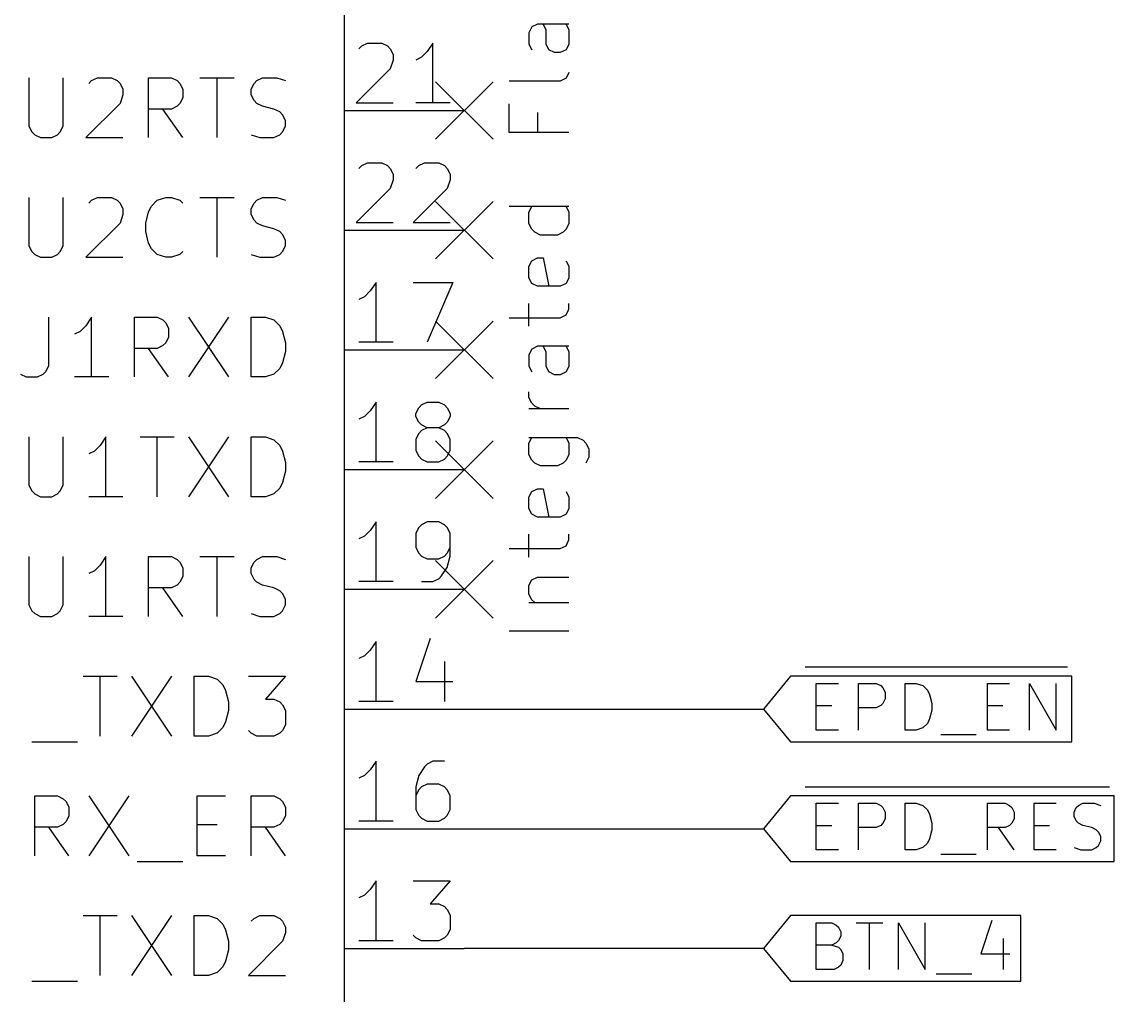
# Model space of a CAD drawing. Extents: x 0.4 to 16.1, y -11.3 to -0.4.
# Drawn here: x 7.48 to 8.393, y -8.739 to -7.926 of the extents above; entities that cross this region are included whole.
import ezdxf

# ---------------------------------------------------------------- set-up
doc = ezdxf.new("R2010")
doc.units = 0
doc.header["$MEASUREMENT"] = 0
for name, color, linetype in [('BLUE2', 5, 'CONTINUOUS'), ('BLUE3', 171, 'CONTINUOUS'), ('CYAN2', 4, 'CONTINUOUS'), ('GREEN2', 3, 'CONTINUOUS'), ('LYELLOW', 51, 'CONTINUOUS'), ('RED2', 1, 'CONTINUOUS')]:
    doc.layers.add(name, color=color, linetype=linetype)

msp = doc.modelspace()

# ---------------------------------------------------------------- linework, layer by layer
at = {"layer": 'BLUE2', "linetype": 'CONTINUOUS'}
for p, q in [((7.826, -7.976), (7.874, -8.024)), ((7.874, -7.976), (7.826, -8.024)), ((7.826, -8.076), (7.874, -8.124)), ((7.874, -8.076), (7.826, -8.124)), ((7.826, -8.176), (7.874, -8.224)), ((7.874, -8.176), (7.826, -8.224)), ((7.826, -8.276), (7.874, -8.324)), ((7.874, -8.276), (7.826, -8.324)), ((7.826, -8.376), (7.874, -8.424)), ((7.874, -8.376), (7.826, -8.424))]:
    msp.add_line(p, q, dxfattribs=at)
at = {"layer": 'BLUE3', "linetype": 'CONTINUOUS'}
for p, q in [((7.90641, -7.9302), (7.90403, -7.93497)), ((7.91117, -7.92782), (7.90641, -7.9302)), ((7.93737, -7.92782), (7.91117, -7.92782)), ((7.91832, -7.93259), (7.91594, -7.92782)), ((7.93498, -7.92782), (7.93737, -7.93259)), ((7.90403, -7.93497), (7.90403, -7.94449)), ((7.91832, -7.94449), (7.91832, -7.93259)), ((7.93737, -7.93259), (7.93737, -7.94449)), ((7.90403, -7.94449), (7.90641, -7.94925)), ((7.9207, -7.94925), (7.91832, -7.94449)), ((7.92546, -7.95163), (7.9207, -7.94925)), ((7.93498, -7.94925), (7.93022, -7.95163)), ((7.93737, -7.94449), (7.93498, -7.94925)), ((7.93022, -7.95163), (7.92546, -7.95163)), ((7.93737, -7.9683), (7.93498, -7.97306)), ((7.93022, -7.97544), (7.88737, -7.97544)), ((7.93498, -7.97306), (7.93022, -7.97544)), ((7.88737, -8.0183), (7.88737, -7.99449)), ((7.91117, -8.00163), (7.91117, -8.0183)), ((7.93737, -8.0183), (7.88737, -8.0183)), ((7.93737, -8.0802), (7.88737, -8.0802)), ((7.90403, -8.08497), (7.90641, -8.0802)), ((7.90403, -8.09449), (7.90403, -8.08497)), ((7.93498, -8.0802), (7.93737, -8.08497)), ((7.93737, -8.08497), (7.93737, -8.09449)), ((7.90641, -8.09925), (7.90403, -8.09449)), ((7.93737, -8.09449), (7.93498, -8.09925)), ((7.9088, -8.10163), (7.90641, -8.09925)), ((7.91356, -8.10402), (7.9088, -8.10163)), ((7.92784, -8.10402), (7.91356, -8.10402)), ((7.9326, -8.10163), (7.92784, -8.10402)), ((7.93498, -8.09925), (7.9326, -8.10163)), ((7.90641, -8.12544), (7.91117, -8.12306)), ((7.91117, -8.12306), (7.91594, -8.12306)), ((7.91594, -8.12306), (7.9207, -8.14687)), ((7.90403, -8.1302), (7.90641, -8.12544)), ((7.90403, -8.13973), (7.90403, -8.1302)), ((7.93498, -8.12544), (7.93737, -8.1302)), ((7.93737, -8.1302), (7.93737, -8.13973)), ((7.90641, -8.14449), (7.90403, -8.13973)), ((7.93737, -8.13973), (7.93498, -8.14449)), ((7.91117, -8.14687), (7.90641, -8.14449)), ((7.93022, -8.14687), (7.91117, -8.14687)), ((7.93498, -8.14449), (7.93022, -8.14687)), ((7.90403, -8.1802), (7.90403, -8.16116)), ((7.93498, -8.17068), (7.93737, -8.16592)), ((7.93737, -8.16592), (7.93737, -8.16116)), ((7.88737, -8.17306), (7.93022, -8.17306)), ((7.93022, -8.17306), (7.93498, -8.17068)), ((7.91117, -8.19687), (7.90641, -8.19925)), ((7.93737, -8.19687), (7.91117, -8.19687)), ((7.91832, -8.20163), (7.91594, -8.19687)), ((7.93498, -8.19687), (7.93737, -8.20163)), ((7.90641, -8.19925), (7.90403, -8.20402)), ((7.90403, -8.20402), (7.90403, -8.21354)), ((7.91832, -8.21354), (7.91832, -8.20163)), ((7.93737, -8.20163), (7.93737, -8.21354)), ((7.90403, -8.21354), (7.90641, -8.2183)), ((7.9207, -8.2183), (7.91832, -8.21354)), ((7.93737, -8.21354), (7.93498, -8.2183)), ((7.92546, -8.22068), (7.9207, -8.2183)), ((7.93022, -8.22068), (7.92546, -8.22068)), ((7.93498, -8.2183), (7.93022, -8.22068)), ((7.90403, -8.23973), (7.90403, -8.23497)), ((7.90641, -8.24449), (7.90403, -8.23973)), ((7.93737, -8.24925), (7.90403, -8.24925)), ((7.9088, -8.24687), (7.90641, -8.24449)), ((7.91356, -8.24925), (7.9088, -8.24687)), ((7.90403, -8.27306), (7.94451, -8.27306)), ((7.90403, -8.27782), (7.90641, -8.27306)), ((7.90403, -8.28735), (7.90403, -8.27782)), ((7.93498, -8.27306), (7.93737, -8.27782)), ((7.93737, -8.27782), (7.93737, -8.28735)), ((7.94451, -8.27306), (7.94927, -8.27544)), ((7.94927, -8.27544), (7.95165, -8.27782)), ((7.95165, -8.27782), (7.95403, -8.28259)), ((7.90641, -8.29211), (7.90403, -8.28735)), ((7.93737, -8.28735), (7.93498, -8.29211)), ((7.95403, -8.28259), (7.95403, -8.28973)), ((7.9088, -8.29449), (7.90641, -8.29211)), ((7.91356, -8.29687), (7.9088, -8.29449)), ((7.92784, -8.29687), (7.91356, -8.29687)), ((7.9326, -8.29449), (7.92784, -8.29687)), ((7.93498, -8.29211), (7.9326, -8.29449)), ((7.95403, -8.28973), (7.95165, -8.29449)), ((7.90403, -8.32306), (7.90641, -8.3183)), ((7.90403, -8.33259), (7.90403, -8.32306)), ((7.90641, -8.3183), (7.91117, -8.31592)), ((7.91117, -8.31592), (7.91594, -8.31592)), ((7.91594, -8.31592), (7.9207, -8.33973)), ((7.93498, -8.3183), (7.93737, -8.32306)), ((7.93737, -8.32306), (7.93737, -8.33259)), ((7.90641, -8.33735), (7.90403, -8.33259)), ((7.93737, -8.33259), (7.93498, -8.33735)), ((7.91117, -8.33973), (7.90641, -8.33735)), ((7.93022, -8.33973), (7.91117, -8.33973)), ((7.93498, -8.33735), (7.93022, -8.33973)), ((7.90403, -8.37306), (7.90403, -8.35402)), ((7.93498, -8.36354), (7.93737, -8.35878)), ((7.93737, -8.35878), (7.93737, -8.35402)), ((7.88737, -8.36592), (7.93022, -8.36592)), ((7.93022, -8.36592), (7.93498, -8.36354)), ((7.90403, -8.39687), (7.90641, -8.39211)), ((7.90403, -8.40402), (7.90403, -8.39687)), ((7.90641, -8.39211), (7.91117, -8.38973)), ((7.91117, -8.38973), (7.93737, -8.38973)), ((7.90641, -8.40878), (7.90403, -8.40402)), ((7.90403, -8.41116), (7.93737, -8.41116)), ((7.9088, -8.41116), (7.90641, -8.40878)), ((7.93737, -8.43497), (7.88737, -8.43497))]:
    msp.add_line(p, q, dxfattribs=at)
at = {"layer": 'CYAN2', "linetype": 'CONTINUOUS'}
for p, q in [((7.48619, -7.97262), (7.48619, -8.01309)), ((7.51476, -8.01309), (7.51476, -7.97262)), ((7.53619, -7.97738), (7.53857, -7.975)), ((7.53857, -7.975), (7.54333, -7.97262)), ((7.54333, -7.97262), (7.55523, -7.97262)), ((7.55523, -7.97262), (7.56, -7.975)), ((7.56, -7.975), (7.56238, -7.97738)), ((7.56238, -7.97738), (7.56476, -7.98214)), ((7.58619, -8.02262), (7.58619, -7.97262)), ((7.58619, -7.97262), (7.60523, -7.97262)), ((7.60523, -7.97262), (7.61, -7.975)), ((7.61, -7.975), (7.61238, -7.97738)), ((7.61238, -7.97738), (7.61476, -7.98214)), ((7.62904, -7.97262), (7.65761, -7.97262)), ((7.64333, -8.02262), (7.64333, -7.97262)), ((7.6719, -7.98214), (7.67428, -7.97738)), ((7.67428, -7.97738), (7.67666, -7.975)), ((7.67666, -7.975), (7.68143, -7.97262)), ((7.68143, -7.97262), (7.69333, -7.97262)), ((7.69333, -7.97262), (7.70047, -7.975)), ((7.56476, -7.9869), (7.56238, -7.99405)), ((7.56476, -7.98214), (7.56476, -7.9869)), ((7.61476, -7.98214), (7.61476, -7.98928)), ((7.6719, -7.9869), (7.6719, -7.98214)), ((7.67428, -7.99167), (7.6719, -7.9869)), ((7.56238, -7.99405), (7.53381, -8.02262)), ((7.61238, -7.99405), (7.61, -7.99643)), ((7.61476, -7.98928), (7.61238, -7.99405)), ((7.67666, -7.99405), (7.67428, -7.99167)), ((7.68143, -7.99643), (7.67666, -7.99405)), ((7.60523, -7.99881), (7.58619, -7.99881)), ((7.61476, -8.02262), (7.59809, -7.99881)), ((7.61, -7.99643), (7.60523, -7.99881)), ((7.69095, -7.99881), (7.68143, -7.99643)), ((7.69571, -8.00119), (7.69095, -7.99881)), ((7.69809, -8.00357), (7.69571, -8.00119)), ((7.70047, -8.00833), (7.69809, -8.00357)), ((7.48619, -8.01309), (7.48857, -8.01785)), ((7.51238, -8.01785), (7.51476, -8.01309)), ((7.69809, -8.01785), (7.70047, -8.01309)), ((7.70047, -8.01309), (7.70047, -8.00833)), ((7.48857, -8.01785), (7.49095, -8.02024)), ((7.49095, -8.02024), (7.49571, -8.02262)), ((7.49571, -8.02262), (7.50523, -8.02262)), ((7.50523, -8.02262), (7.51, -8.02024)), ((7.51, -8.02024), (7.51238, -8.01785)), ((7.53381, -8.02262), (7.56476, -8.02262)), ((7.6719, -8.02024), (7.67904, -8.02262)), ((7.67904, -8.02262), (7.69095, -8.02262)), ((7.69095, -8.02262), (7.69571, -8.02024)), ((7.69571, -8.02024), (7.69809, -8.01785)), ((7.48619, -8.07262), (7.48619, -8.11309)), ((7.51476, -8.11309), (7.51476, -8.07262)), ((7.53619, -8.07738), (7.53857, -8.075)), ((7.53857, -8.075), (7.54333, -8.07262)), ((7.54333, -8.07262), (7.55523, -8.07262)), ((7.55523, -8.07262), (7.56, -8.075)), ((7.56, -8.075), (7.56238, -8.07738)), ((7.56238, -8.07738), (7.56476, -8.08214)), ((7.58857, -8.07976), (7.59333, -8.075)), ((7.59333, -8.075), (7.60047, -8.07262)), ((7.60047, -8.07262), (7.60523, -8.07262)), ((7.60523, -8.07262), (7.61238, -8.075)), ((7.61238, -8.075), (7.61476, -8.07738)), ((7.62904, -8.07262), (7.65761, -8.07262)), ((7.64333, -8.12262), (7.64333, -8.07262)), ((7.6719, -8.08214), (7.67428, -8.07738)), ((7.67428, -8.07738), (7.67666, -8.075)), ((7.67666, -8.075), (7.68143, -8.07262)), ((7.68143, -8.07262), (7.69333, -8.07262)), ((7.69333, -8.07262), (7.70047, -8.075)), ((7.56476, -8.0869), (7.56238, -8.09405)), ((7.56476, -8.08214), (7.56476, -8.0869)), ((7.58381, -8.09405), (7.58619, -8.08452)), ((7.58619, -8.08452), (7.58857, -8.07976)), ((7.6719, -8.0869), (7.6719, -8.08214)), ((7.67428, -8.09167), (7.6719, -8.0869)), ((7.56238, -8.09405), (7.53381, -8.12262)), ((7.58381, -8.10119), (7.58381, -8.09405)), ((7.67666, -8.09405), (7.67428, -8.09167)), ((7.68143, -8.09643), (7.67666, -8.09405)), ((7.69095, -8.09881), (7.68143, -8.09643)), ((7.58619, -8.11071), (7.58381, -8.10119)), ((7.69571, -8.10119), (7.69095, -8.09881)), ((7.69809, -8.10357), (7.69571, -8.10119)), ((7.70047, -8.10833), (7.69809, -8.10357)), ((7.48619, -8.11309), (7.48857, -8.11785)), ((7.51238, -8.11785), (7.51476, -8.11309)), ((7.58857, -8.11547), (7.58619, -8.11071)), ((7.69809, -8.11785), (7.70047, -8.11309)), ((7.70047, -8.11309), (7.70047, -8.10833)), ((7.48857, -8.11785), (7.49095, -8.12024)), ((7.49095, -8.12024), (7.49571, -8.12262)), ((7.49571, -8.12262), (7.50523, -8.12262)), ((7.50523, -8.12262), (7.51, -8.12024)), ((7.51, -8.12024), (7.51238, -8.11785)), ((7.53381, -8.12262), (7.56476, -8.12262)), ((7.59333, -8.12024), (7.58857, -8.11547)), ((7.60047, -8.12262), (7.59333, -8.12024)), ((7.60523, -8.12262), (7.60047, -8.12262)), ((7.61238, -8.12024), (7.60523, -8.12262)), ((7.61476, -8.11785), (7.61238, -8.12024)), ((7.6719, -8.12024), (7.67904, -8.12262)), ((7.67904, -8.12262), (7.69095, -8.12262)), ((7.69095, -8.12262), (7.69571, -8.12024)), ((7.69571, -8.12024), (7.69809, -8.11785)), ((7.50285, -8.21309), (7.50285, -8.17262)), ((7.53857, -8.17262), (7.53381, -8.17976)), ((7.53857, -8.22262), (7.53857, -8.17262)), ((7.57428, -8.22262), (7.57428, -8.17262)), ((7.57428, -8.17262), (7.59333, -8.17262)), ((7.59333, -8.17262), (7.59809, -8.175)), ((7.59809, -8.175), (7.60047, -8.17738)), ((7.60047, -8.17738), (7.60285, -8.18214)), ((7.61952, -8.17262), (7.65285, -8.22262)), ((7.65285, -8.17262), (7.61952, -8.22262)), ((7.6719, -8.22262), (7.6719, -8.17262)), ((7.6719, -8.17262), (7.68381, -8.17262)), ((7.68381, -8.17262), (7.69095, -8.175)), ((7.69095, -8.175), (7.69571, -8.17976)), ((7.52904, -8.18452), (7.52428, -8.1869)), ((7.53381, -8.17976), (7.52904, -8.18452)), ((7.60285, -8.18214), (7.60285, -8.18928)), ((7.69571, -8.17976), (7.69809, -8.18452)), ((7.69809, -8.18452), (7.70047, -8.19405)), ((7.59809, -8.19643), (7.59333, -8.19881)), ((7.60047, -8.19405), (7.59809, -8.19643)), ((7.60285, -8.18928), (7.60047, -8.19405)), ((7.70047, -8.19405), (7.70047, -8.20119)), ((7.59333, -8.19881), (7.57428, -8.19881)), ((7.60285, -8.22262), (7.58619, -8.19881)), ((7.70047, -8.20119), (7.69809, -8.21071)), ((7.50047, -8.21785), (7.50285, -8.21309)), ((7.69809, -8.21071), (7.69571, -8.21547)), ((7.47904, -8.22024), (7.48381, -8.22262)), ((7.48381, -8.22262), (7.49333, -8.22262)), ((7.49333, -8.22262), (7.49809, -8.22024)), ((7.49809, -8.22024), (7.50047, -8.21785)), ((7.55285, -8.22262), (7.52428, -8.22262)), ((7.68381, -8.22262), (7.6719, -8.22262)), ((7.69095, -8.22024), (7.68381, -8.22262)), ((7.69571, -8.21547), (7.69095, -8.22024)), ((7.48619, -8.27262), (7.48619, -8.31309)), ((7.51476, -8.31309), (7.51476, -8.27262)), ((7.55047, -8.27262), (7.54571, -8.27976)), ((7.55047, -8.32262), (7.55047, -8.27262)), ((7.57904, -8.27262), (7.60761, -8.27262)), ((7.59333, -8.32262), (7.59333, -8.27262)), ((7.61952, -8.27262), (7.65285, -8.32262)), ((7.65285, -8.27262), (7.61952, -8.32262)), ((7.6719, -8.32262), (7.6719, -8.27262)), ((7.6719, -8.27262), (7.68381, -8.27262)), ((7.68381, -8.27262), (7.69095, -8.275)), ((7.69095, -8.275), (7.69571, -8.27976)), ((7.54095, -8.28452), (7.53619, -8.2869)), ((7.54571, -8.27976), (7.54095, -8.28452)), ((7.69571, -8.27976), (7.69809, -8.28452)), ((7.69809, -8.28452), (7.70047, -8.29405)), ((7.70047, -8.29405), (7.70047, -8.30119)), ((7.70047, -8.30119), (7.69809, -8.31071)), ((7.48619, -8.31309), (7.48857, -8.31785)), ((7.51238, -8.31785), (7.51476, -8.31309)), ((7.69571, -8.31547), (7.69095, -8.32024)), ((7.69809, -8.31071), (7.69571, -8.31547)), ((7.48857, -8.31785), (7.49095, -8.32024)), ((7.49095, -8.32024), (7.49571, -8.32262)), ((7.49571, -8.32262), (7.50523, -8.32262)), ((7.50523, -8.32262), (7.51, -8.32024)), ((7.51, -8.32024), (7.51238, -8.31785)), ((7.56476, -8.32262), (7.53619, -8.32262)), ((7.68381, -8.32262), (7.6719, -8.32262)), ((7.69095, -8.32024), (7.68381, -8.32262)), ((7.48619, -8.37262), (7.48619, -8.41309)), ((7.51476, -8.41309), (7.51476, -8.37262)), ((7.55047, -8.37262), (7.54571, -8.37976)), ((7.55047, -8.42262), (7.55047, -8.37262)), ((7.58619, -8.42262), (7.58619, -8.37262)), ((7.58619, -8.37262), (7.60523, -8.37262)), ((7.60523, -8.37262), (7.61, -8.375)), ((7.61, -8.375), (7.61238, -8.37738)), ((7.61238, -8.37738), (7.61476, -8.38214)), ((7.62904, -8.37262), (7.65761, -8.37262)), ((7.64333, -8.42262), (7.64333, -8.37262)), ((7.6719, -8.38214), (7.67428, -8.37738)), ((7.67428, -8.37738), (7.67666, -8.375)), ((7.67666, -8.375), (7.68143, -8.37262)), ((7.68143, -8.37262), (7.69333, -8.37262)), ((7.69333, -8.37262), (7.70047, -8.375)), ((7.54095, -8.38452), (7.53619, -8.3869)), ((7.54571, -8.37976), (7.54095, -8.38452)), ((7.61476, -8.38214), (7.61476, -8.38928)), ((7.6719, -8.3869), (7.6719, -8.38214)), ((7.67428, -8.39167), (7.6719, -8.3869)), ((7.61, -8.39643), (7.60523, -8.39881)), ((7.61238, -8.39405), (7.61, -8.39643)), ((7.61476, -8.38928), (7.61238, -8.39405)), ((7.67666, -8.39405), (7.67428, -8.39167)), ((7.68143, -8.39643), (7.67666, -8.39405)), ((7.69095, -8.39881), (7.68143, -8.39643)), ((7.60523, -8.39881), (7.58619, -8.39881)), ((7.61476, -8.42262), (7.59809, -8.39881)), ((7.69571, -8.40119), (7.69095, -8.39881)), ((7.69809, -8.40357), (7.69571, -8.40119)), ((7.70047, -8.40833), (7.69809, -8.40357)), ((7.48619, -8.41309), (7.48857, -8.41785)), ((7.51238, -8.41785), (7.51476, -8.41309)), ((7.69809, -8.41785), (7.70047, -8.41309)), ((7.70047, -8.41309), (7.70047, -8.40833)), ((7.48857, -8.41785), (7.49095, -8.42024)), ((7.49095, -8.42024), (7.49571, -8.42262)), ((7.49571, -8.42262), (7.50523, -8.42262)), ((7.50523, -8.42262), (7.51, -8.42024)), ((7.51, -8.42024), (7.51238, -8.41785)), ((7.56476, -8.42262), (7.53619, -8.42262)), ((7.6719, -8.42024), (7.67904, -8.42262)), ((7.67904, -8.42262), (7.69095, -8.42262)), ((7.69095, -8.42262), (7.69571, -8.42024)), ((7.69571, -8.42024), (7.69809, -8.41785)), ((7.53143, -8.47262), (7.56, -8.47262)), ((7.54571, -8.52262), (7.54571, -8.47262)), ((7.5719, -8.47262), (7.60523, -8.52262)), ((7.60523, -8.47262), (7.5719, -8.52262)), ((7.62428, -8.52262), (7.62428, -8.47262)), ((7.62428, -8.47262), (7.63619, -8.47262)), ((7.63619, -8.47262), (7.64333, -8.475)), ((7.64333, -8.475), (7.64809, -8.47976)), ((7.64809, -8.47976), (7.65047, -8.48452)), ((7.66952, -8.47262), (7.70047, -8.47262)), ((7.70047, -8.47262), (7.68381, -8.49167)), ((7.65047, -8.48452), (7.65285, -8.49405)), ((7.65285, -8.49405), (7.65285, -8.50119)), ((7.68381, -8.49167), (7.69095, -8.49167)), ((7.69095, -8.49167), (7.69571, -8.49405)), ((7.69571, -8.49405), (7.69809, -8.49643)), ((7.69809, -8.49643), (7.70047, -8.50119)), ((7.65285, -8.50119), (7.65047, -8.51071)), ((7.70047, -8.50119), (7.70047, -8.51309)), ((7.64809, -8.51547), (7.64333, -8.52024)), ((7.65047, -8.51071), (7.64809, -8.51547)), ((7.70047, -8.51309), (7.69809, -8.51785)), ((7.63619, -8.52262), (7.62428, -8.52262)), ((7.64333, -8.52024), (7.63619, -8.52262)), ((7.6719, -8.52024), (7.66952, -8.51785)), ((7.67666, -8.52262), (7.6719, -8.52024)), ((7.69095, -8.52262), (7.67666, -8.52262)), ((7.69571, -8.52024), (7.69095, -8.52262)), ((7.69809, -8.51785), (7.69571, -8.52024)), ((7.48857, -8.52738), (7.52666, -8.52738)), ((7.49095, -8.62262), (7.49095, -8.57262)), ((7.49095, -8.57262), (7.51, -8.57262)), ((7.51, -8.57262), (7.51476, -8.575)), ((7.51476, -8.575), (7.51714, -8.57738)), ((7.51714, -8.57738), (7.51952, -8.58214)), ((7.53619, -8.57262), (7.56952, -8.62262)), ((7.56952, -8.57262), (7.53619, -8.62262)), ((7.62666, -8.62262), (7.62666, -8.57262)), ((7.62666, -8.57262), (7.65047, -8.57262)), ((7.6719, -8.62262), (7.6719, -8.57262)), ((7.6719, -8.57262), (7.69095, -8.57262)), ((7.69095, -8.57262), (7.69571, -8.575)), ((7.69571, -8.575), (7.69809, -8.57738)), ((7.69809, -8.57738), (7.70047, -8.58214)), ((7.51952, -8.58928), (7.51714, -8.59405)), ((7.51952, -8.58214), (7.51952, -8.58928)), ((7.70047, -8.58928), (7.69809, -8.59405)), ((7.70047, -8.58214), (7.70047, -8.58928)), ((7.51476, -8.59643), (7.51, -8.59881)), ((7.51714, -8.59405), (7.51476, -8.59643)), ((7.62666, -8.59643), (7.64333, -8.59643)), ((7.69571, -8.59643), (7.69095, -8.59881)), ((7.69809, -8.59405), (7.69571, -8.59643)), ((7.51, -8.59881), (7.49095, -8.59881)), ((7.51952, -8.62262), (7.50285, -8.59881)), ((7.69095, -8.59881), (7.6719, -8.59881)), ((7.70047, -8.62262), (7.68381, -8.59881)), ((7.65047, -8.62262), (7.62666, -8.62262)), ((7.57666, -8.62738), (7.61476, -8.62738)), ((7.53143, -8.67262), (7.56, -8.67262)), ((7.54571, -8.72262), (7.54571, -8.67262)), ((7.5719, -8.67262), (7.60523, -8.72262)), ((7.60523, -8.67262), (7.5719, -8.72262)), ((7.62428, -8.72262), (7.62428, -8.67262)), ((7.62428, -8.67262), (7.63619, -8.67262)), ((7.63619, -8.67262), (7.64333, -8.675)), ((7.64333, -8.675), (7.64809, -8.67976)), ((7.64809, -8.67976), (7.65047, -8.68452)), ((7.6719, -8.67738), (7.67428, -8.675)), ((7.67428, -8.675), (7.67904, -8.67262)), ((7.67904, -8.67262), (7.69095, -8.67262)), ((7.69095, -8.67262), (7.69571, -8.675)), ((7.69571, -8.675), (7.69809, -8.67738)), ((7.69809, -8.67738), (7.70047, -8.68214)), ((7.65047, -8.68452), (7.65285, -8.69405)), ((7.70047, -8.6869), (7.69809, -8.69405)), ((7.70047, -8.68214), (7.70047, -8.6869)), ((7.65285, -8.69405), (7.65285, -8.70119)), ((7.69809, -8.69405), (7.66952, -8.72262)), ((7.65285, -8.70119), (7.65047, -8.71071)), ((7.64809, -8.71547), (7.64333, -8.72024)), ((7.65047, -8.71071), (7.64809, -8.71547)), ((7.63619, -8.72262), (7.62428, -8.72262)), ((7.64333, -8.72024), (7.63619, -8.72262)), ((7.66952, -8.72262), (7.70047, -8.72262)), ((7.48857, -8.72738), (7.52666, -8.72738))]:
    msp.add_line(p, q, dxfattribs=at)
at = {"layer": 'GREEN2', "linetype": 'CONTINUOUS'}
for p, q in [((7.85, -8.5), (8.1, -8.5)), ((7.85, -8.6), (8.1, -8.6)), ((8.1, -8.7), (7.85, -8.7))]:
    msp.add_line(p, q, dxfattribs=at)
at = {"layer": 'LYELLOW', "linetype": 'CONTINUOUS'}
msp.add_line((7.75, -10.5), (7.75, -7.2), dxfattribs=at)
at = {"layer": 'RED2', "linetype": 'CONTINUOUS'}
for p, q in [((7.75, -10.5), (7.75, -7.2)), ((7.75, -10.5), (7.75, -7.2)), ((7.7619, -7.94837), (7.76428, -7.946)), ((7.76428, -7.946), (7.76905, -7.94361)), ((7.76905, -7.94361), (7.78095, -7.94361)), ((7.78095, -7.94361), (7.78571, -7.946)), ((7.78571, -7.946), (7.78809, -7.94837)), ((7.78809, -7.94837), (7.79047, -7.95314)), ((7.82381, -7.94361), (7.81905, -7.95076)), ((7.82381, -7.99361), (7.82381, -7.94361)), ((7.79047, -7.9579), (7.78809, -7.96504)), ((7.79047, -7.95314), (7.79047, -7.9579)), ((7.81428, -7.95552), (7.80952, -7.9579)), ((7.81905, -7.95076), (7.81428, -7.95552)), ((7.78809, -7.96504), (7.75952, -7.99361)), ((7.75952, -7.99361), (7.79047, -7.99361)), ((7.83809, -7.99361), (7.80952, -7.99361)), ((7.75, -8), (7.85, -8)), ((7.7619, -8.04837), (7.76428, -8.046)), ((7.76428, -8.046), (7.76905, -8.04361)), ((7.76905, -8.04361), (7.78095, -8.04361)), ((7.78095, -8.04361), (7.78571, -8.046)), ((7.78571, -8.046), (7.78809, -8.04837)), ((7.78809, -8.04837), (7.79047, -8.05314)), ((7.80952, -8.04837), (7.8119, -8.046)), ((7.8119, -8.046), (7.81667, -8.04361)), ((7.81667, -8.04361), (7.82857, -8.04361)), ((7.82857, -8.04361), (7.83333, -8.046)), ((7.83333, -8.046), (7.83571, -8.04837)), ((7.83571, -8.04837), (7.83809, -8.05314)), ((7.79047, -8.0579), (7.78809, -8.06504)), ((7.79047, -8.05314), (7.79047, -8.0579)), ((7.83809, -8.0579), (7.83571, -8.06504)), ((7.83809, -8.05314), (7.83809, -8.0579)), ((7.78809, -8.06504), (7.75952, -8.09361)), ((7.83571, -8.06504), (7.80714, -8.09361)), ((7.75952, -8.09361), (7.79047, -8.09361)), ((7.80714, -8.09361), (7.83809, -8.09361)), ((7.75, -8.1), (7.85, -8.1)), ((7.77143, -8.15076), (7.76667, -8.15552)), ((7.77619, -8.14361), (7.77143, -8.15076)), ((7.77619, -8.19361), (7.77619, -8.14361)), ((7.80714, -8.14361), (7.84047, -8.14361)), ((7.84047, -8.14361), (7.81905, -8.19361)), ((7.76667, -8.15552), (7.7619, -8.1579)), ((7.79047, -8.19361), (7.7619, -8.19361)), ((7.75, -8.2), (7.85, -8.2)), ((7.77143, -8.25076), (7.76667, -8.25552)), ((7.77619, -8.24361), (7.77143, -8.25076)), ((7.77619, -8.29361), (7.77619, -8.24361)), ((7.80952, -8.25314), (7.8119, -8.24837)), ((7.8119, -8.24837), (7.81428, -8.246)), ((7.81428, -8.246), (7.81905, -8.24361)), ((7.81905, -8.24361), (7.82857, -8.24361)), ((7.82857, -8.24361), (7.83333, -8.246)), ((7.83333, -8.246), (7.83571, -8.24837)), ((7.83571, -8.24837), (7.83809, -8.25314)), ((7.76667, -8.25552), (7.7619, -8.2579)), ((7.80952, -8.25552), (7.80952, -8.25314)), ((7.8119, -8.26028), (7.80952, -8.25552)), ((7.81428, -8.26266), (7.8119, -8.26028)), ((7.83571, -8.26028), (7.83333, -8.26266)), ((7.83809, -8.25552), (7.83571, -8.26028)), ((7.83809, -8.25314), (7.83809, -8.25552)), ((7.8119, -8.2698), (7.80952, -8.27457)), ((7.81428, -8.26742), (7.8119, -8.2698)), ((7.81905, -8.26504), (7.81428, -8.26266)), ((7.81905, -8.26504), (7.81428, -8.26742)), ((7.82857, -8.26504), (7.81905, -8.26504)), ((7.83333, -8.26266), (7.82857, -8.26504)), ((7.83333, -8.26742), (7.82857, -8.26504)), ((7.83571, -8.2698), (7.83333, -8.26742)), ((7.83809, -8.27457), (7.83571, -8.2698)), ((7.80952, -8.27457), (7.80952, -8.28409)), ((7.83809, -8.28409), (7.83809, -8.27457)), ((7.80952, -8.28409), (7.8119, -8.28885)), ((7.83571, -8.28885), (7.83809, -8.28409)), ((7.79047, -8.29361), (7.7619, -8.29361)), ((7.8119, -8.28885), (7.81428, -8.29123)), ((7.81428, -8.29123), (7.81905, -8.29361)), ((7.81905, -8.29361), (7.82857, -8.29361)), ((7.82857, -8.29361), (7.83333, -8.29123)), ((7.83333, -8.29123), (7.83571, -8.28885)), ((7.75, -8.3), (7.85, -8.3)), ((7.77143, -8.35076), (7.76667, -8.35552)), ((7.77619, -8.34361), (7.77143, -8.35076)), ((7.77619, -8.39361), (7.77619, -8.34361)), ((7.8119, -8.34837), (7.80952, -8.35314)), ((7.81428, -8.346), (7.8119, -8.34837)), ((7.81905, -8.34361), (7.81428, -8.346)), ((7.82857, -8.34361), (7.81905, -8.34361)), ((7.83333, -8.346), (7.82857, -8.34361)), ((7.83571, -8.34837), (7.83333, -8.346)), ((7.83809, -8.35314), (7.83571, -8.34837)), ((7.76667, -8.35552), (7.7619, -8.3579)), ((7.80952, -8.35314), (7.80952, -8.36504)), ((7.83809, -8.37219), (7.83809, -8.35314)), ((7.80952, -8.36504), (7.8119, -8.3698)), ((7.8119, -8.3698), (7.81428, -8.37219)), ((7.83333, -8.37219), (7.83571, -8.3698)), ((7.83571, -8.3698), (7.83809, -8.36504)), ((7.81428, -8.37219), (7.81905, -8.37457)), ((7.81905, -8.37457), (7.82857, -8.37457)), ((7.82857, -8.37457), (7.83333, -8.37219)), ((7.83571, -8.38171), (7.83809, -8.37219)), ((7.83095, -8.38885), (7.83571, -8.38171)), ((7.79047, -8.39361), (7.7619, -8.39361)), ((7.81428, -8.39361), (7.82381, -8.39361)), ((7.82381, -8.39361), (7.82857, -8.39123)), ((7.82857, -8.39123), (7.83095, -8.38885)), ((7.75, -8.4), (7.85, -8.4)), ((7.82143, -8.44123), (7.80952, -8.47694)), ((7.77143, -8.45076), (7.76667, -8.45552)), ((7.77619, -8.44361), (7.77143, -8.45076)), ((7.77619, -8.49361), (7.77619, -8.44361)), ((7.76667, -8.45552), (7.7619, -8.4579)), ((7.83333, -8.46028), (7.83333, -8.49361)), ((8.1348, -8.4649), (8.17009, -8.4649)), ((8.17009, -8.4649), (8.20909, -8.4649)), ((8.20909, -8.4649), (8.24809, -8.4649)), ((8.24809, -8.4649), (8.2778, -8.4649)), ((8.2778, -8.4649), (8.31309, -8.4649)), ((8.31309, -8.4649), (8.35394, -8.4649)), ((7.80952, -8.47694), (7.84047, -8.47694)), ((8.12262, -8.4725), (8.1, -8.5)), ((8.35776, -8.4725), (8.12262, -8.4725)), ((8.14409, -8.51764), (8.14409, -8.47864)), ((8.14409, -8.47864), (8.16266, -8.47864)), ((8.17937, -8.51764), (8.17937, -8.47864)), ((8.17937, -8.47864), (8.19423, -8.47864)), ((8.19423, -8.47864), (8.19794, -8.4805)), ((8.21837, -8.51764), (8.21837, -8.47864)), ((8.21837, -8.47864), (8.22766, -8.47864)), ((8.22766, -8.47864), (8.23323, -8.4805)), ((8.28709, -8.51764), (8.28709, -8.47864)), ((8.28709, -8.47864), (8.30566, -8.47864)), ((8.32237, -8.51764), (8.32237, -8.47864)), ((8.32237, -8.47864), (8.34466, -8.51764)), ((8.34466, -8.51764), (8.34466, -8.47864)), ((8.35776, -8.5), (8.35776, -8.4725)), ((8.19794, -8.4805), (8.1998, -8.48235)), ((8.1998, -8.48235), (8.20166, -8.48607)), ((8.20166, -8.48607), (8.20166, -8.49164)), ((8.23323, -8.4805), (8.23694, -8.48421)), ((8.23694, -8.48421), (8.2388, -8.48793)), ((8.2388, -8.48793), (8.24066, -8.49535)), ((7.79047, -8.49361), (7.7619, -8.49361)), ((8.14409, -8.49721), (8.15709, -8.49721)), ((8.19794, -8.49721), (8.19423, -8.49907)), ((8.1998, -8.49535), (8.19794, -8.49721)), ((8.20166, -8.49164), (8.1998, -8.49535)), ((8.24066, -8.49535), (8.24066, -8.50093)), ((8.28709, -8.49721), (8.30009, -8.49721)), ((7.75, -8.5), (7.85, -8.5)), ((8.1, -8.5), (8.12262, -8.5275)), ((8.19423, -8.49907), (8.17937, -8.49907)), ((8.24066, -8.50093), (8.2388, -8.50835)), ((8.35776, -8.5275), (8.35776, -8.5)), ((8.23323, -8.51578), (8.22766, -8.51764)), ((8.23694, -8.51207), (8.23323, -8.51578)), ((8.2388, -8.50835), (8.23694, -8.51207)), ((8.16266, -8.51764), (8.14409, -8.51764)), ((8.22766, -8.51764), (8.21837, -8.51764)), ((8.24809, -8.52135), (8.2778, -8.52135)), ((8.30566, -8.51764), (8.28709, -8.51764)), ((8.12262, -8.5275), (8.35776, -8.5275)), ((7.77619, -8.54361), (7.77143, -8.55076)), ((7.77619, -8.59361), (7.77619, -8.54361)), ((7.82381, -8.54361), (7.81905, -8.546)), ((7.83333, -8.54361), (7.82381, -8.54361)), ((7.77143, -8.55076), (7.76667, -8.55552)), ((7.81667, -8.54837), (7.8119, -8.55552)), ((7.81905, -8.546), (7.81667, -8.54837)), ((7.76667, -8.55552), (7.7619, -8.5579)), ((7.8119, -8.55552), (7.80952, -8.56504)), ((7.80952, -8.56504), (7.80952, -8.58409)), ((7.8119, -8.56742), (7.80952, -8.57219)), ((7.81428, -8.56504), (7.8119, -8.56742)), ((7.81905, -8.56266), (7.81428, -8.56504)), ((7.82857, -8.56266), (7.81905, -8.56266)), ((7.83333, -8.56504), (7.82857, -8.56266)), ((7.83571, -8.56742), (7.83333, -8.56504)), ((7.83809, -8.57219), (7.83571, -8.56742)), ((8.1348, -8.5649), (8.17009, -8.5649)), ((8.17009, -8.5649), (8.20909, -8.5649)), ((8.20909, -8.5649), (8.24809, -8.5649)), ((8.24809, -8.5649), (8.2778, -8.5649)), ((8.2778, -8.5649), (8.3168, -8.5649)), ((8.3168, -8.5649), (8.35209, -8.5649)), ((8.35209, -8.5649), (8.38923, -8.5649)), ((7.83809, -8.58409), (7.83809, -8.57219)), ((8.12262, -8.5725), (8.1, -8.6)), ((8.39304, -8.5725), (8.12262, -8.5725)), ((8.14409, -8.61764), (8.14409, -8.57864)), ((8.14409, -8.57864), (8.16266, -8.57864)), ((8.17937, -8.61764), (8.17937, -8.57864)), ((8.17937, -8.57864), (8.19423, -8.57864)), ((8.19423, -8.57864), (8.19794, -8.5805)), ((8.21837, -8.61764), (8.21837, -8.57864)), ((8.21837, -8.57864), (8.22766, -8.57864)), ((8.22766, -8.57864), (8.23323, -8.5805)), ((8.28709, -8.61764), (8.28709, -8.57864)), ((8.28709, -8.57864), (8.30194, -8.57864)), ((8.30194, -8.57864), (8.30566, -8.5805)), ((8.32609, -8.61764), (8.32609, -8.57864)), ((8.32609, -8.57864), (8.34466, -8.57864)), ((8.36323, -8.5805), (8.36694, -8.57864)), ((8.36694, -8.57864), (8.37623, -8.57864)), ((8.37623, -8.57864), (8.3818, -8.5805)), ((8.39304, -8.6), (8.39304, -8.5725)), ((7.80952, -8.58409), (7.8119, -8.58885)), ((7.8119, -8.58885), (7.81428, -8.59123)), ((7.83333, -8.59123), (7.83571, -8.58885)), ((7.83571, -8.58885), (7.83809, -8.58409)), ((8.19794, -8.5805), (8.1998, -8.58235)), ((8.1998, -8.58235), (8.20166, -8.58607)), ((8.20166, -8.58607), (8.20166, -8.59164)), ((8.23323, -8.5805), (8.23694, -8.58421)), ((8.23694, -8.58421), (8.2388, -8.58793)), ((8.2388, -8.58793), (8.24066, -8.59535)), ((8.30566, -8.5805), (8.30752, -8.58235)), ((8.30752, -8.58235), (8.30937, -8.58607)), ((8.30937, -8.58607), (8.30937, -8.59164)), ((8.35952, -8.58607), (8.36137, -8.58235)), ((8.35952, -8.58978), (8.35952, -8.58607)), ((8.36137, -8.58235), (8.36323, -8.5805)), ((7.79047, -8.59361), (7.7619, -8.59361)), ((7.81428, -8.59123), (7.81905, -8.59361)), ((7.81905, -8.59361), (7.82857, -8.59361)), ((7.82857, -8.59361), (7.83333, -8.59123)), ((8.14409, -8.59721), (8.15709, -8.59721)), ((8.19794, -8.59721), (8.19423, -8.59907)), ((8.1998, -8.59535), (8.19794, -8.59721)), ((8.20166, -8.59164), (8.1998, -8.59535)), ((8.24066, -8.59535), (8.24066, -8.60093)), ((8.30566, -8.59721), (8.30194, -8.59907)), ((8.30752, -8.59535), (8.30566, -8.59721)), ((8.30937, -8.59164), (8.30752, -8.59535)), ((8.32609, -8.59721), (8.33909, -8.59721)), ((8.36137, -8.5935), (8.35952, -8.58978)), ((8.36323, -8.59535), (8.36137, -8.5935)), ((8.36694, -8.59721), (8.36323, -8.59535)), ((8.37437, -8.59907), (8.36694, -8.59721)), ((7.75, -8.6), (7.85, -8.6)), ((8.1, -8.6), (8.12262, -8.6275)), ((8.19423, -8.59907), (8.17937, -8.59907)), ((8.24066, -8.60093), (8.2388, -8.60835)), ((8.30194, -8.59907), (8.28709, -8.59907)), ((8.30937, -8.61764), (8.29637, -8.59907)), ((8.37809, -8.60093), (8.37437, -8.59907)), ((8.37994, -8.60278), (8.37809, -8.60093)), ((8.3818, -8.6065), (8.37994, -8.60278)), ((8.3818, -8.61021), (8.3818, -8.6065)), ((8.39304, -8.6275), (8.39304, -8.6)), ((8.23323, -8.61578), (8.22766, -8.61764)), ((8.23694, -8.61207), (8.23323, -8.61578)), ((8.2388, -8.60835), (8.23694, -8.61207)), ((8.35952, -8.61578), (8.36509, -8.61764)), ((8.37437, -8.61764), (8.37809, -8.61578)), ((8.37809, -8.61578), (8.37994, -8.61393)), ((8.37994, -8.61393), (8.3818, -8.61021)), ((8.16266, -8.61764), (8.14409, -8.61764)), ((8.22766, -8.61764), (8.21837, -8.61764)), ((8.24809, -8.62135), (8.2778, -8.62135)), ((8.34466, -8.61764), (8.32609, -8.61764)), ((8.36509, -8.61764), (8.37437, -8.61764)), ((8.12262, -8.6275), (8.39304, -8.6275)), ((7.77619, -8.64361), (7.77143, -8.65076)), ((7.77619, -8.69361), (7.77619, -8.64361)), ((7.80714, -8.64361), (7.83809, -8.64361)), ((7.83809, -8.64361), (7.82143, -8.66266)), ((7.77143, -8.65076), (7.76667, -8.65552)), ((7.76667, -8.65552), (7.7619, -8.6579)), ((7.82143, -8.66266), (7.82857, -8.66266)), ((7.82857, -8.66266), (7.83333, -8.66504)), ((7.83333, -8.66504), (7.83571, -8.66742)), ((7.83571, -8.66742), (7.83809, -8.67219)), ((7.83809, -8.67219), (7.83809, -8.68409)), ((8.12263, -8.67248), (8.1, -8.7)), ((8.31514, -8.67248), (8.12263, -8.67248)), ((8.14411, -8.71765), (8.14411, -8.67863)), ((8.14411, -8.67863), (8.15711, -8.67863)), ((8.15711, -8.67863), (8.16083, -8.68049)), ((8.16083, -8.68049), (8.16269, -8.68235)), ((8.17755, -8.67863), (8.19985, -8.67863)), ((8.1887, -8.71765), (8.1887, -8.67863)), ((8.21285, -8.71765), (8.21285, -8.67863)), ((8.21285, -8.67863), (8.23515, -8.71765)), ((8.23515, -8.71765), (8.23515, -8.67863)), ((8.29088, -8.67678), (8.28159, -8.70464)), ((8.31514, -8.7), (8.31514, -8.67248)), ((7.80952, -8.69123), (7.80714, -8.68885)), ((7.83571, -8.68885), (7.83333, -8.69123)), ((7.83809, -8.68409), (7.83571, -8.68885)), ((8.16269, -8.68235), (8.16454, -8.68606)), ((8.16454, -8.68978), (8.16269, -8.6935)), ((8.16454, -8.68606), (8.16454, -8.68978)), ((7.79047, -8.69361), (7.7619, -8.69361)), ((7.81428, -8.69361), (7.80952, -8.69123)), ((7.82857, -8.69361), (7.81428, -8.69361)), ((7.83333, -8.69123), (7.82857, -8.69361)), ((8.15711, -8.69721), (8.14411, -8.69721)), ((8.16083, -8.69535), (8.15711, -8.69721)), ((8.15711, -8.69721), (8.16269, -8.69907)), ((8.16269, -8.6935), (8.16083, -8.69535)), ((8.30017, -8.69164), (8.30017, -8.71765)), ((7.75, -8.7), (7.85, -8.7)), ((8.1, -8.7), (8.12263, -8.72752)), ((8.16269, -8.69907), (8.16454, -8.70093)), ((8.16454, -8.70093), (8.1664, -8.70464)), ((8.1664, -8.70464), (8.1664, -8.71022)), ((8.28159, -8.70464), (8.30574, -8.70464)), ((8.31514, -8.72752), (8.31514, -8.7)), ((8.16269, -8.71579), (8.15897, -8.71765)), ((8.16454, -8.71393), (8.16269, -8.71579)), ((8.1664, -8.71022), (8.16454, -8.71393)), ((8.15897, -8.71765), (8.14411, -8.71765)), ((8.24443, -8.72136), (8.27416, -8.72136)), ((8.12263, -8.72752), (8.31514, -8.72752))]:
    msp.add_line(p, q, dxfattribs=at)

doc.saveas('drawing.dxf')
